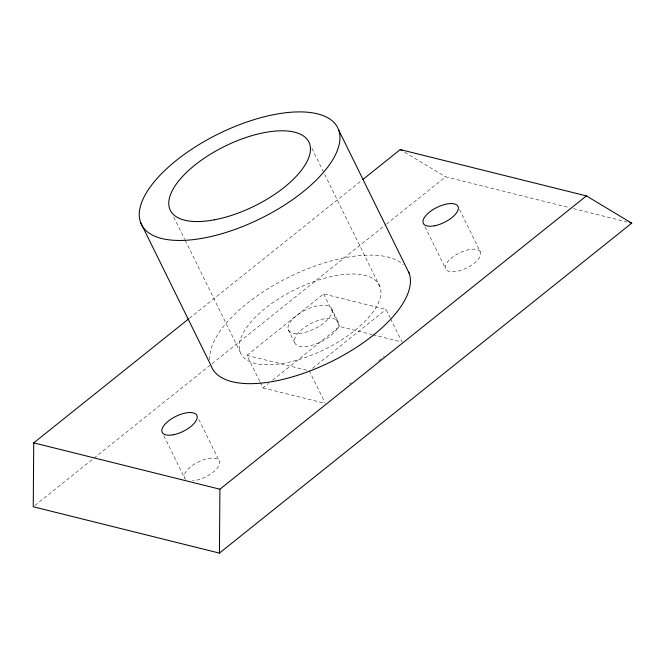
<?xml version="1.0" encoding="UTF-8"?>
<svg xmlns="http://www.w3.org/2000/svg" width="665" height="665" viewBox="0 0 665 665"><rect width="100%" height="100%" fill="white"/><g stroke="black" fill="none" stroke-linecap="round" stroke-linejoin="round"><path stroke-width="0.5" stroke-dasharray="3.33 2.49" d="M189.417 318.277L361.319 180.722M34.871 505.467L385.625 224.778M386.44 224.13L445.575 176.807L569.356 207.621M259.741 381.386L246.931 355.351L323.672 293.938L386.041 309.466L390.156 317.837M260.198 382.317L262.949 387.903L268.602 383.373M272.642 380.139L339.682 326.49L371.876 334.503M312.533 368.285L386.041 309.466M349.549 384.029L351.162 382.741M378.626 360.763L384.287 356.232M573.38 208.619L627.727 222.143M372.882 334.753L401.045 341.76M246.931 355.351L309.3 370.871L324.861 402.491M262.949 387.903L325.318 403.422M404.686 152.243L445.575 176.807M459.507 209.558L480.554 252.334A19.31 8.346 -26.2 0 1 456.755 271.387A19.31 8.346 -26.2 0 1 451.901 257.688A19.31 8.346 -26.2 0 1 480.554 252.334M424.985 226.757L445.583 268.602M311.852 148.287L380.031 286.848A77.231 33.366 -26.2 0 1 284.811 363.048A77.231 33.366 -26.2 0 1 265.393 308.269A77.231 33.366 -26.2 0 1 380.031 286.848M390.613 318.768L402.051 342.018M331.935 309.217A24.131 10.432 -26.2 0 1 302.184 333.032A24.131 10.432 -26.2 0 1 296.116 315.917A24.131 10.432 -26.2 0 1 331.935 309.217L338.344 322.242A24.131 10.432 -26.2 0 1 308.585 346.049A24.131 10.432 -26.2 0 1 302.517 328.934A24.131 10.432 -26.2 0 1 338.344 322.242M323.672 293.938L339.682 326.49M288.219 329.557L294.628 342.575M173.773 217.081L184.754 239.4M185.211 240.331L240.123 351.926M198.827 419.457L219.417 461.311M163.848 435.733L184.446 477.578M209.791 359.748A109.409 47.273 -26.2 0 1 289.217 276.964A109.409 47.273 -26.2 0 1 403.256 264.562M185.768 479.349A19.31 8.346 -26.2 0 1 200.281 461.02A19.31 8.346 -26.2 0 1 219.159 464.951A19.31 8.346 -26.2 0 1 192.501 480.753"/><path stroke-width="1" d="M188.611 318.926L33.732 442.865L33.25 506.763L219.425 553.105L631.75 223.149L586.422 195.909L400.239 149.575L362.94 179.417M219.425 553.105L219.916 489.207L586.422 195.909M629.738 222.65L631.75 223.149M33.732 442.865L219.916 489.207M400.239 149.575L402.017 150.639M338.709 130.082A109.409 47.273 -26.2 0 1 203.806 238.028A109.409 47.273 -26.2 0 1 176.308 160.423A109.409 47.273 -26.2 0 1 338.709 130.082L409.175 273.29M140.506 222.276L210.98 365.484A109.409 47.273 -26.2 0 0 327.936 363.265A109.409 47.273 -26.2 0 0 408.46 271.536M214.338 219.832A77.231 33.366 -26.2 0 0 309.558 143.64A77.231 33.366 -26.2 0 0 194.928 165.053A77.231 33.366 -26.2 0 0 214.338 219.832M434.328 225.817A19.31 8.346 -26.2 0 0 458.135 206.765A19.31 8.346 -26.2 0 0 429.474 212.127A19.31 8.346 -26.2 0 0 434.328 225.817M173.191 434.785A19.31 8.346 -26.2 0 0 196.998 415.741A19.31 8.346 -26.2 0 0 168.336 421.095A19.31 8.346 -26.2 0 0 173.191 434.785"/></g></svg>
